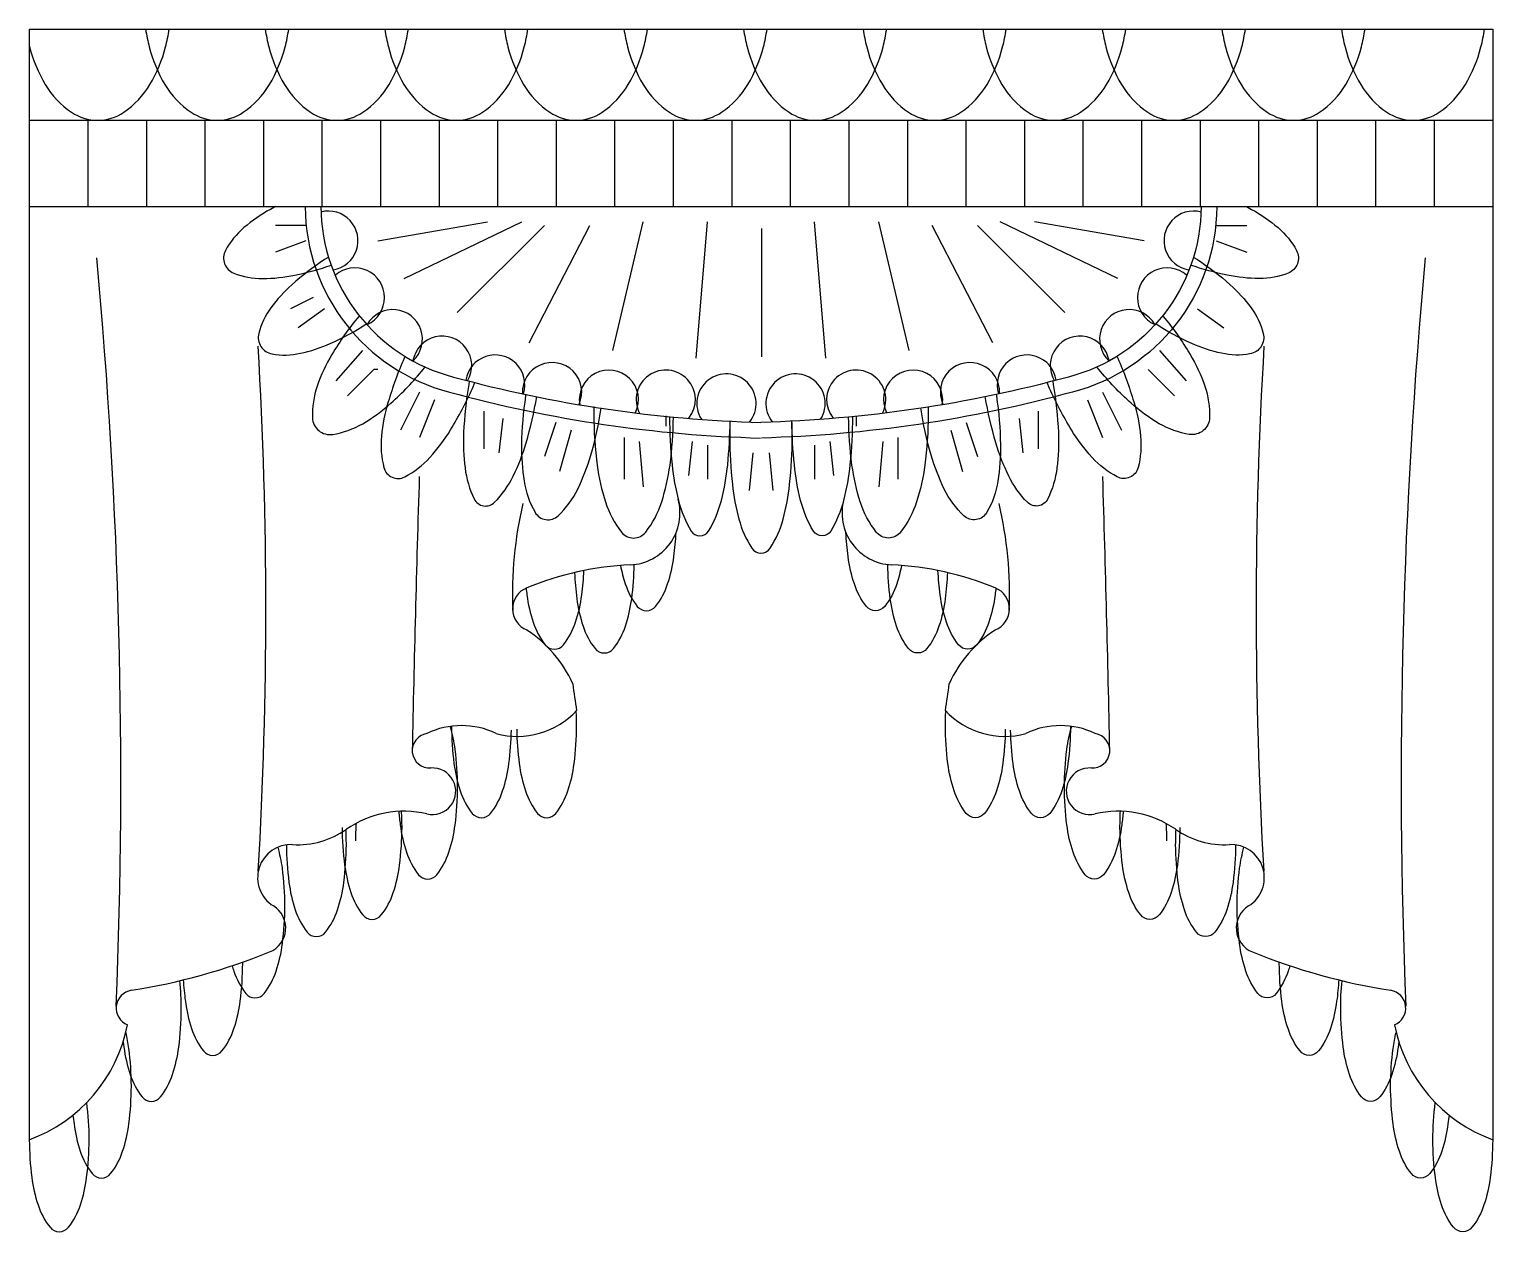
# Model space of a CAD drawing. Header units: metres. Extents: x 359 to 918, y 854 to 1314.
import ezdxf

# ---------------------------------------------------------------- set-up
doc = ezdxf.new("R2010")
doc.units = ezdxf.units.M
for name, color, linetype in [('3', 3, 'Continuous'), ('4', 4, 'Continuous'), ('6', 7, 'Continuous')]:
    doc.layers.add(name, color=color, linetype=linetype)

# ---------------------------------------------------------------- blocks, each defined once
blk = doc.blocks.new('L1')
blk.add_line((0, 0), (0, -3.3))

msp = doc.modelspace()

# ---------------------------------------------------------------- linework, layer by layer
at = {"layer": '3'}
for p, q in [((464.57, 1238.53), (452.98, 1238.53)), ((492.08, 1232.75), (534.08, 1239.98)), ((502.22, 1218.28), (547.11, 1239.98)), ((522.49, 1205.26), (555.8, 1238.53)), ((550.01, 1193.69), (573.18, 1238.53)), ((581.87, 1190.8), (593.45, 1239.98)), ((613.73, 1187.91), (618.07, 1239.98)), ((638.65, 1237.47), (638.65, 1188.44)), ((663.3, 1187.91), (658.95, 1239.98)), ((695.16, 1190.8), (683.57, 1239.98)), ((727.02, 1193.69), (703.85, 1238.53)), ((754.53, 1205.26), (721.23, 1238.53)), ((774.81, 1218.28), (729.92, 1239.98)), ((784.95, 1232.75), (742.95, 1239.98)), ((812.46, 1238.53), (824.05, 1238.53)), ((464.57, 1232.75), (452.98, 1228.41)), ((812.46, 1232.75), (824.05, 1228.41)), ((467.46, 1211.05), (458.77, 1206.71)), ((471.81, 1206.71), (461.67, 1199.48)), ((805.22, 1206.71), (815.36, 1199.48)), ((486.29, 1190.8), (476.15, 1179.23)), ((790.74, 1190.8), (800.88, 1179.23)), ((490.63, 1183.57), (480.5, 1173.44)), ((786.39, 1183.57), (796.53, 1173.44)), ((508.01, 1174.89), (500.77, 1160.42)), ((769.02, 1174.89), (776.26, 1160.42)), ((513.8, 1172), (508.01, 1157.53)), ((763.22, 1172), (769.02, 1157.53)), ((532.63, 1167.66), (532.63, 1153.19)), ((539.87, 1164.76), (538.42, 1151.74)), ((560.14, 1163.32), (555.8, 1150.3)), ((716.88, 1163.32), (721.23, 1150.3)), ((737.16, 1164.76), (738.6, 1151.74)), ((744.4, 1167.66), (744.4, 1153.19)), ((565.94, 1160.42), (561.59, 1144.51)), ((586.21, 1157.53), (586.21, 1141.62)), ((690.81, 1157.53), (690.81, 1141.62)), ((711.09, 1160.42), (715.43, 1144.51)), ((592, 1156.08), (593.45, 1138.73)), ((612.28, 1156.08), (610.83, 1143.07)), ((618.07, 1154.64), (618.07, 1141.62)), ((635.45, 1151.74), (634, 1137.28)), ((641.58, 1151.74), (643.02, 1137.28)), ((658.95, 1154.64), (658.95, 1141.62)), ((664.75, 1156.08), (666.2, 1143.07)), ((685.02, 1156.08), (683.57, 1138.73))]:
    msp.add_line(p, q, dxfattribs=at)
for centre, radius, start, end in [((-1775.75, 1026.93), 2169.7, 357.71, 5.27), ((3052.78, 1026.93), 2169.7, 174.73, 182.29), ((-1262.17, 1091.52), 1711.53, 356.66, 3.38), ((2539.2, 1091.52), 1711.53, 176.62, 183.34), ((9092.62, 871.36), 8588.94, 178.19, 178.89), ((-7815.59, 871.36), 8588.94, 1.11, 1.81), ((696.64, 1097.45), 153.11, 166.83, 182.22), ((580.38, 1097.45), 153.11, 357.78, 13.17)]:
    msp.add_arc(centre, radius, start, end, dxfattribs=at)
at = {"layer": '4'}
for p, q in [((358.98, 1313.55), (918.05, 1313.55)), ((358.98, 1313.55), (358.98, 889.21)), ((918.05, 1313.55), (918.05, 889.21))]:
    msp.add_line(p, q, dxfattribs=at)
msp.add_lwpolyline([(483.82, 1010.13, 0.02), (483.61, 1003.44, 0.03)], format="xyb", dxfattribs=at)
for centre, radius, start, end in [((689.33, 1128.73), 19.86, 164.77, 267.37), ((594.02, 990.94), 118.08, 92.63, 112.4), ((683.01, 990.94), 118.08, 67.6, 87.37), ((724.68, 1092.05), 8.71, 292.4, 67.6), ((545.47, 1074.13), 30.79, 254.6, 317.26), ((731.56, 1074.13), 30.79, 222.74, 285.4), ((524.09, 1017.26), 30.22, 64.11, 115.89), ((752.93, 1017.26), 30.22, 64.11, 115.89), ((511.91, 1037.89), 6.64, 98.77, 273.92), ((765.12, 1037.89), 6.64, 266.08, 81.23), ((512.97, 1022.37), 8.92, 256.54, 93.92), ((502.01, 976.56), 38.18, 76.54, 125.01), ((775.02, 976.56), 38.18, 54.99, 103.46), ((461.37, 1034.58), 32.66, 266.85, 305.01), ((815.65, 1034.58), 32.66, 234.99, 273.15), ((458.88, 989.33), 12.66, 86.85, 238.4), ((447.07, 970.13), 9.88, 292.06, 58.4), ((360.62, 1183.49), 240.1, 278.96, 292.06), ((916.41, 1183.49), 240.1, 247.94, 261.04), ((877.96, 939.53), 6.87, 291.65, 81.04), ((338.8, 944.46), 58.82, 290.06, 348.91), ((938.22, 944.46), 58.82, 191.09, 249.94)]:
    msp.add_arc(centre, radius, start, end, dxfattribs=at)
at = {"layer": '6'}
for p, q in [((358.98, 1278.77), (918.05, 1278.77)), ((358.98, 1245.77), (918.05, 1245.77)), ((492.08, 1183.57), (490.63, 1183.57))]:
    msp.add_line(p, q, dxfattribs=at)
for points in [[(385.08, 1278.77, 0.15), (395.06, 1281.86, 0.11), (405.08, 1292.46, 0.07), (411.05, 1306.79, 0.02), (412.43, 1313.55, 0.02)], [(403.42, 1313.55, 0.02), (404.79, 1306.79, 0.07), (410.77, 1292.46, 0.11), (420.79, 1281.86, 0.15), (430.76, 1278.77, 0.15)], [(430.76, 1278.77, 0.15), (440.74, 1281.86, 0.11), (450.76, 1292.46, 0.07), (456.73, 1306.79, 0.02), (458.11, 1313.55, 0.02)], [(449.1, 1313.55, 0.02), (450.48, 1306.79, 0.07), (456.45, 1292.46, 0.11), (466.47, 1281.86, 0.15), (476.45, 1278.77, 0.15)], [(476.45, 1278.77, 0.15), (486.42, 1281.86, 0.11), (496.44, 1292.46, 0.07), (502.42, 1306.79, 0.02), (503.79, 1313.55, 0.02)], [(494.78, 1313.55, 0.02), (496.16, 1306.79, 0.07), (502.13, 1292.46, 0.11), (512.16, 1281.86, 0.15), (522.13, 1278.77, 0.15)], [(522.13, 1278.77, 0.15), (532.1, 1281.86, 0.11), (542.13, 1292.46, 0.07), (548.1, 1306.79, 0.02), (549.48, 1313.55, 0.02)], [(540.47, 1313.55, 0.02), (541.84, 1306.79, 0.07), (547.82, 1292.46, 0.11), (557.84, 1281.86, 0.15), (567.81, 1278.77, 0.15)], [(567.81, 1278.77, 0.15), (577.79, 1281.86, 0.11), (587.81, 1292.46, 0.07), (593.78, 1306.79, 0.02), (595.16, 1313.55, 0.02)], [(586.15, 1313.55, 0.02), (587.53, 1306.79, 0.07), (593.5, 1292.46, 0.11), (603.52, 1281.86, 0.15), (613.5, 1278.77, 0.15)], [(613.5, 1278.77, 0.15), (623.47, 1281.86, 0.11), (633.49, 1292.46, 0.07), (639.47, 1306.79, 0.02), (640.84, 1313.55, 0.02)], [(631.83, 1313.55, 0.02), (633.21, 1306.79, 0.07), (639.18, 1292.46, 0.11), (649.21, 1281.86, 0.15), (659.18, 1278.77, 0.15)], [(659.18, 1278.77, 0.15), (669.15, 1281.86, 0.11), (679.18, 1292.46, 0.07), (685.15, 1306.79, 0.02), (686.53, 1313.55, 0.02)], [(677.52, 1313.55, 0.02), (678.89, 1306.79, 0.07), (684.87, 1292.46, 0.11), (694.89, 1281.86, 0.15), (704.86, 1278.77, 0.15)], [(704.86, 1278.77, 0.15), (714.84, 1281.86, 0.11), (724.86, 1292.46, 0.07), (730.83, 1306.79, 0.02), (732.21, 1313.55, 0.02)], [(723.2, 1313.55, 0.02), (724.57, 1306.79, 0.07), (730.55, 1292.46, 0.11), (740.57, 1281.86, 0.15), (750.55, 1278.77, 0.15)], [(750.55, 1278.77, 0.15), (760.52, 1281.86, 0.11), (770.54, 1292.46, 0.07), (776.52, 1306.79, 0.02), (777.89, 1313.55, 0.02)], [(768.88, 1313.55, 0.02), (770.26, 1306.79, 0.07), (776.23, 1292.46, 0.11), (786.25, 1281.86, 0.15), (796.23, 1278.77, 0.15)], [(796.23, 1278.77, 0.15), (806.2, 1281.86, 0.11), (816.23, 1292.46, 0.07), (822.2, 1306.79, 0.02), (823.57, 1313.55, 0.02)], [(814.57, 1313.55, 0.02), (815.94, 1306.79, 0.07), (821.91, 1292.46, 0.11), (831.94, 1281.86, 0.15), (841.91, 1278.77, 0.15)], [(841.91, 1278.77, 0.15), (851.89, 1281.86, 0.11), (861.91, 1292.46, 0.07), (867.88, 1306.79, 0.02), (869.26, 1313.55, 0.02)], [(860.25, 1313.55, 0.02), (861.62, 1306.79, 0.07), (867.6, 1292.46, 0.11), (877.62, 1281.86, 0.15), (887.59, 1278.77, 0.15)], [(887.59, 1278.77, 0.15), (897.57, 1281.86, 0.11), (907.59, 1292.46, 0.07), (913.56, 1306.79, 0.02), (914.94, 1313.55, 0.02)], [(358.98, 1307.34), (359.11, 1306.79, 0.07), (365.08, 1292.46, 0.11), (375.11, 1281.86, 0.15), (385.08, 1278.77, 0.15)], [(453.01, 1245.77), (451.1, 1244.74, 0.05), (440.97, 1237.74, 0.09), (433.92, 1229.02, 0.21), (433.56, 1223.97, 0.21), (437.11, 1220.36, 0.09), (448.14, 1218.31, 0.05), (460.39, 1219.57, 0.03), (474.43, 1223.45, 0.04)], [(464.39, 1245.69, 0.34), (519.5, 1174.91, 0.06), (638.32, 1157.36, 0.06)], [(470.36, 1245.77, 0.34), (521.04, 1180.67, 0.06), (638.51, 1163.32)], [(806.67, 1245.77, -0.34), (755.98, 1180.67, -0.06), (638.51, 1163.32)], [(812.63, 1245.69, -0.34), (757.52, 1174.91, -0.06), (638.71, 1157.36, -0.06)], [(824.01, 1245.77), (825.92, 1244.74, -0.05), (836.06, 1237.74, -0.09), (843.11, 1229.02, -0.21), (843.46, 1223.97, -0.21), (839.91, 1220.36, -0.09), (828.89, 1218.31, -0.05), (816.64, 1219.57, -0.03), (802.6, 1223.45, -0.04)], [(471.81, 1225.52, 0.04), (459.29, 1215.94, 0.05), (451.3, 1207.12, 0.1), (446.65, 1197.32, 0.21), (447.47, 1192.29, 0.21), (451.72, 1189.5, 0.1), (462.56, 1189.73, 0.05), (473.88, 1193.41, 0.04), (487.74, 1200.93), (487.87, 1201.01, 0.05)], [(473.4, 1226.52), (471.81, 1225.52, 0.04)], [(805.22, 1225.52, -0.04), (817.74, 1215.94, -0.05), (825.73, 1207.12, -0.1), (830.37, 1197.32, -0.21), (829.56, 1192.29, -0.21), (825.31, 1189.5, -0.1), (814.47, 1189.73, -0.05), (803.15, 1193.41, -0.04), (789.29, 1200.93), (789.16, 1201.01, -0.05)], [(803.63, 1226.52), (805.22, 1225.52, -0.04)], [(484.84, 1203.82, 0.04), (474.61, 1189.27, 0.05), (468.95, 1177.16, 0.09), (467.14, 1165.12, 0.21), (469.58, 1160.18, 0.21), (474.9, 1158.73, 0.09), (486.36, 1162.84, 0.05), (497.16, 1170.72, 0.04), (509.46, 1183.57), (510.26, 1184.55, 0.05)], [(485.16, 1204.21), (484.84, 1203.82, 0.04)], [(792.19, 1203.82, -0.04), (802.42, 1189.27, -0.05), (808.07, 1177.16, -0.09), (809.89, 1165.12, -0.21), (807.44, 1160.18, -0.21), (802.13, 1158.73, -0.09), (790.66, 1162.84, -0.05), (779.87, 1170.72, -0.04), (767.57, 1183.57), (766.77, 1184.55, -0.05)], [(791.86, 1204.21), (792.19, 1203.82, -0.04)], [(502.22, 1187.91, 0.03), (496.08, 1171.12, 0.05), (493.55, 1158.09, 0.09), (494.46, 1146.05, 0.23), (497.59, 1142.35, 0.23), (502.45, 1142.51, 0.09), (511.98, 1149.9, 0.05), (519.95, 1160.52, 0.03), (528.29, 1176.34), (529.25, 1178.55, 0.05)], [(502.57, 1188.68), (502.22, 1187.91, 0.03)], [(774.81, 1187.91, -0.03), (780.94, 1171.12, -0.05), (783.48, 1158.09, -0.09), (782.57, 1146.05, -0.23), (779.43, 1142.35, -0.23), (774.58, 1142.51, -0.09), (765.04, 1149.9, -0.05), (757.08, 1160.52, -0.03), (748.74, 1176.34), (747.78, 1178.55, -0.05)], [(774.46, 1188.68), (774.81, 1187.91, -0.03)], [(526.84, 1177.78, 0.03), (524.92, 1159.46, 0.04), (525.45, 1145.9, 0.08), (528.95, 1134.09, 0.24), (532.52, 1131.43, 0.24), (536.75, 1132.79, 0.08), (543.89, 1142.84, 0.04), (548.78, 1155.48, 0.03), (552.87, 1173.23, 0.03)], [(527.06, 1179.1), (526.84, 1177.78, 0.03)], [(548.66, 1174.1), (548.56, 1173.44, 0.03)], [(750.19, 1177.78, -0.03), (752.11, 1159.46, -0.04), (751.57, 1145.9, -0.08), (748.07, 1134.09, -0.24), (744.51, 1131.43, -0.24), (740.28, 1132.79, -0.08), (733.14, 1142.84, -0.04), (728.25, 1155.48, -0.03), (724.16, 1173.23, -0.03)], [(728.37, 1174.1), (728.47, 1173.44, -0.03)], [(749.96, 1179.1), (750.19, 1177.78, -0.03)], [(548.56, 1173.44, 0.03), (547.01, 1154.77, 0.04), (548.02, 1140.91, 0.09), (552.19, 1128.99, 0.23), (556.28, 1126.16, 0.23), (561.03, 1127.67, 0.09), (568.5, 1137.84, 0.04), (573.53, 1150.79, 0.03), (577.49, 1168.9, 0.03)], [(574.66, 1169.34, 0.01), (574.63, 1166.21, 0.03)], [(728.47, 1173.44, -0.03), (730.01, 1154.77, -0.04), (729, 1140.91, -0.09), (724.84, 1128.99, -0.23), (720.74, 1126.16, -0.23), (716, 1127.67, -0.09), (708.52, 1137.84, -0.04), (703.5, 1150.79, -0.03), (699.53, 1168.9, -0.03)], [(702.37, 1169.34, -0.01), (702.4, 1166.21, -0.03)], [(574.63, 1166.21, 0.03), (575.91, 1146.92, 0.04), (579.08, 1132.93, 0.09), (585.19, 1121.41, 0.23), (589.83, 1119.14, 0.23), (594.48, 1121.41, 0.09), (600.58, 1132.93, 0.04), (603.75, 1146.92, 0.03), (605.04, 1165.48, 0.03)], [(602.18, 1165.77), (602.14, 1161.87, 0.02)], [(603.59, 1165.62, 0.03), (604.58, 1147.16, 0.04), (606.98, 1133.48, 0.07), (611.84, 1121.8, 0.26), (615.18, 1119.92, 0.26), (618.51, 1121.8, 0.07), (623.37, 1133.48, 0.04), (625.78, 1147.16, 0.02), (626.75, 1163.83, 0.03)], [(626.68, 1163.83, 0.01), (626.57, 1157.87, 0.03)], [(626.57, 1157.87, 0.03), (627.59, 1139.57, 0.04), (630.07, 1126.4, 0.08), (635.02, 1115.26, 0.25), (638.51, 1113.36, 0.25), (642, 1115.26, 0.08), (646.96, 1126.4, 0.04), (649.44, 1139.57, 0.03), (650.45, 1157.87, 0.01), (650.35, 1163.83, 0.04)], [(673.44, 1165.62, -0.03), (672.45, 1147.16, -0.04), (670.04, 1133.48, -0.07), (665.18, 1121.8, -0.26), (661.85, 1119.92, -0.26), (658.52, 1121.8, -0.07), (653.66, 1133.48, -0.04), (651.25, 1147.16, -0.02), (650.28, 1163.83, -0.03)], [(702.4, 1166.21, -0.03), (701.11, 1146.92, -0.04), (697.95, 1132.93, -0.09), (691.84, 1121.41, -0.23), (687.19, 1119.14, -0.23), (682.55, 1121.41, -0.09), (676.44, 1132.93, -0.04), (673.27, 1146.92, -0.03), (671.99, 1165.48, -0.03)], [(674.85, 1165.77), (674.88, 1161.87, -0.02)], [(584.84, 1108.66, 0.03), (586.67, 1101.61, 0.09), (591.26, 1093.02, 0.23), (594.76, 1091.32, 0.23), (598.27, 1093.02, 0.09), (602.85, 1101.61, 0.05), (605.24, 1112.06, 0.02), (606.08, 1121.19, 0.03)], [(692.18, 1108.66, -0.03), (690.36, 1101.61, -0.09), (685.77, 1093.02, -0.23), (682.26, 1091.32, -0.23), (678.76, 1093.02, -0.09), (674.17, 1101.61, -0.05), (671.79, 1112.06, -0.02), (670.95, 1121.19, -0.03)], [(567.28, 1105.95, 0.02), (568.16, 1095.95, 0.05), (570.54, 1085.5, 0.09), (575.13, 1076.91, 0.23), (578.63, 1075.21, 0.23), (582.14, 1076.91, 0.09), (586.72, 1085.5, 0.05), (589.11, 1095.95, 0.03), (590.07, 1109.01, 0.03)], [(709.75, 1105.95, -0.02), (708.87, 1095.95, -0.05), (706.49, 1085.5, -0.09), (701.9, 1076.91, -0.23), (698.39, 1075.21, -0.23), (694.89, 1076.91, -0.09), (690.3, 1085.5, -0.05), (687.92, 1095.95, -0.03), (686.96, 1109.01, -0.03)], [(548.78, 1100, 0.01), (549.09, 1097.41, 0.05), (551.48, 1086.96, 0.09), (556.07, 1078.37, 0.23), (559.57, 1076.67, 0.23), (563.08, 1078.37, 0.09), (567.66, 1086.96, 0.05), (570.05, 1097.41, 0.02), (570.89, 1106.73, 0.03)], [(728.25, 1100, -0.01), (727.93, 1097.41, -0.05), (725.55, 1086.96, -0.09), (720.96, 1078.37, -0.23), (717.46, 1076.67, -0.23), (713.95, 1078.37, -0.09), (709.36, 1086.96, -0.05), (706.98, 1097.41, -0.02), (706.13, 1106.73, -0.03)], [(545.2, 1046.15, 0.03), (546.16, 1032.97, 0.05), (548.55, 1022.52, 0.09), (553.13, 1013.93, 0.23), (556.64, 1012.23, 0.23), (560.14, 1013.93, 0.09), (564.73, 1022.52, 0.05), (567.12, 1032.97, 0.03), (568.08, 1047.38, 0.01), (567.93, 1053.18, 0.05)], [(731.83, 1046.15, -0.03), (730.87, 1032.97, -0.05), (728.48, 1022.52, -0.09), (723.89, 1013.93, -0.23), (720.39, 1012.23, -0.23), (716.88, 1013.93, -0.09), (712.3, 1022.52, -0.05), (709.91, 1032.97, -0.03), (708.94, 1047.38, -0.01), (709.1, 1053.18, -0.05)], [(500.14, 1014.7, 0.01), (500.71, 1009.54, 0.05), (503.09, 999.09, 0.09), (507.68, 990.5, 0.23), (511.18, 988.8, 0.23), (514.69, 990.5, 0.09), (519.28, 999.09, 0.05), (521.66, 1009.54, 0.03), (522.63, 1023.95, 0.03), (521.66, 1038.35, 0.04), (519.78, 1047.17, 0.09)], [(520.27, 1047.24, 0.03), (521.23, 1032.97, 0.05), (523.62, 1022.52, 0.09), (528.21, 1013.93, 0.23), (531.71, 1012.23, 0.23), (535.22, 1013.93, 0.09), (539.8, 1022.52, 0.05), (542.19, 1032.97, 0.03), (543.14, 1045.67, 0.03)], [(756.76, 1047.24, -0.03), (755.79, 1032.97, -0.05), (753.41, 1022.52, -0.09), (748.82, 1013.93, -0.23), (745.31, 1012.23, -0.23), (741.81, 1013.93, -0.09), (737.22, 1022.52, -0.05), (734.84, 1032.97, -0.03), (733.88, 1045.67, -0.03)], [(776.89, 1014.7, -0.01), (776.32, 1009.54, -0.05), (773.93, 999.09, -0.09), (769.35, 990.5, -0.23), (765.84, 988.8, -0.23), (762.34, 990.5, -0.09), (757.75, 999.09, -0.05), (755.37, 1009.54, -0.03), (754.4, 1023.95, -0.03), (755.37, 1038.35, -0.04), (757.25, 1047.17, -0.09)], [(478.49, 1008.55, 0.03), (479.46, 994.15, 0.05), (481.85, 983.7, 0.09), (486.43, 975.11, 0.23), (489.94, 973.4, 0.23), (493.44, 975.11, 0.09), (498.03, 983.7, 0.05), (500.42, 994.15, 0.03), (501.38, 1008.55, 0.01), (501.2, 1014.73, 0.05)], [(798.53, 1008.55, -0.03), (797.57, 994.15, -0.05), (795.18, 983.7, -0.09), (790.59, 975.11, -0.23), (787.09, 973.4, -0.23), (783.58, 975.11, -0.09), (779, 983.7, -0.05), (776.61, 994.15, -0.03), (775.64, 1008.55, -0.01), (775.82, 1014.73, -0.05)], [(457.22, 1001.98, 0.03), (458.18, 987.57, 0.05), (460.57, 977.12, 0.09), (465.16, 968.53, 0.23), (468.66, 966.83, 0.23), (472.17, 968.53, 0.09), (476.75, 977.12, 0.05), (479.14, 987.57, 0.03), (480.11, 1001.98, 0.01), (479.95, 1007.73, 0.05)], [(793.21, 1010.13, -0.02), (793.42, 1003.44, -0.03)], [(819.81, 1001.98, -0.03), (818.84, 987.57, -0.05), (816.46, 977.12, -0.09), (811.87, 968.53, -0.23), (808.36, 966.83, -0.23), (804.86, 968.53, -0.09), (800.27, 977.12, -0.05), (797.89, 987.57, -0.03), (796.92, 1001.98, -0.01), (797.07, 1007.73, -0.05)], [(436.49, 955.7, 0.01), (437.11, 953.69, 0.09), (441.7, 945.1, 0.23), (445.2, 943.39, 0.23), (448.71, 945.1, 0.09), (453.29, 953.69, 0.05), (455.68, 964.14, 0.03), (456.65, 978.54, 0.03), (455.68, 992.95, 0.03), (454.01, 1001.02, 0.09)], [(840.53, 955.7, -0.01), (839.92, 953.69, -0.09), (835.33, 945.1, -0.23), (831.83, 943.39, -0.23), (828.32, 945.1, -0.09), (823.73, 953.69, -0.05), (821.35, 964.14, -0.03), (820.38, 978.54, -0.03), (821.35, 992.95, -0.03), (823.01, 1001.02, -0.09)], [(417.81, 950.31, 0.02), (418.6, 942.17, 0.05), (420.98, 931.72, 0.09), (425.57, 923.13, 0.23), (429.07, 921.43, 0.23), (432.58, 923.13, 0.09), (437.16, 931.72, 0.05), (439.55, 942.17, 0.03), (440.52, 956.58), (440.52, 957.08, 0.05)], [(859.22, 950.31, -0.02), (858.43, 942.17, -0.05), (856.05, 931.72, -0.09), (851.46, 923.13, -0.23), (847.95, 921.43, -0.23), (844.45, 923.13, -0.09), (839.86, 931.72, -0.05), (837.48, 942.17, -0.03), (836.51, 956.58), (836.51, 957.08, -0.05)], [(394.87, 926.68), (395.13, 924.59, 0.05), (397.52, 914.15, 0.09), (402.11, 905.55, 0.23), (405.61, 903.85, 0.23), (409.12, 905.55, 0.09), (413.7, 914.15, 0.05), (416.09, 924.59, 0.03), (417.06, 939, 0.03), (416.49, 949.99, 0.05)], [(882.15, 926.68), (881.89, 924.59, -0.05), (879.51, 914.15, -0.09), (874.92, 905.55, -0.23), (871.41, 903.85, -0.23), (867.91, 905.55, -0.09), (863.32, 914.15, -0.05), (860.94, 924.59, -0.03), (859.97, 939, -0.03), (860.53, 949.99, -0.05)], [(375.68, 898.63, 0.01), (376.07, 895.3, 0.05), (378.46, 884.86, 0.09), (383.05, 876.26, 0.23), (386.55, 874.56, 0.23), (390.05, 876.26, 0.09), (394.64, 884.86, 0.05), (397.03, 895.3, 0.03), (397.99, 909.71, 0.03), (397.03, 924.12, 0.03), (395.88, 930.22, 0.09)], [(901.35, 898.63, -0.01), (900.95, 895.3, -0.05), (898.57, 884.86, -0.09), (893.98, 876.26, -0.23), (890.48, 874.56, -0.23), (886.97, 876.26, -0.09), (882.38, 884.86, -0.05), (880, 895.3, -0.03), (879.03, 909.71, -0.03), (880, 924.12, -0.03), (881.15, 930.22, -0.09)], [(358.98, 889.21, 0.03), (359.94, 874.8, 0.05), (362.33, 864.35, 0.09), (366.92, 855.76, 0.23), (370.42, 854.06, 0.23), (373.93, 855.76, 0.09), (378.51, 864.35, 0.05), (380.9, 874.8, 0.03), (381.87, 889.21, 0.03), (380.93, 903.4, 0.05)], [(918.05, 889.21, -0.03), (917.08, 874.8, -0.05), (914.7, 864.35, -0.09), (910.11, 855.76, -0.23), (906.61, 854.06, -0.23), (903.1, 855.76, -0.09), (898.51, 864.35, -0.05), (896.13, 874.8, -0.03), (895.16, 889.21, -0.03), (896.1, 903.4, -0.05)]]:
    msp.add_lwpolyline(points, format="xyb", dxfattribs=at)
for centre, radius, start, end in [((473.25, 1232.75), 11.31, 279.53, 104.53), ((803.77, 1232.75), 11.31, 75.47, 260.47), ((483.39, 1211.05), 11.31, 294.53, 131.08), ((793.63, 1211.05), 11.31, 48.92, 245.47), ((497.87, 1195.14), 11.31, 313.18, 150.08), ((779.15, 1195.14), 11.31, 29.92, 226.82), ((516.7, 1185.01), 11.31, 329.44, 170.27), ((760.33, 1185.01), 11.31, 9.73, 210.56), ((536.97, 1177.78), 11.31, 342.03, 171.61), ((558.7, 1174.89), 11.31, 335.81, 182.67), ((718.33, 1174.89), 11.31, 357.33, 204.19), ((740.05, 1177.78), 11.31, 8.39, 197.97), ((580.42, 1172), 11.31, 334.26, 189.07), ((602.14, 1172), 11.31, 321.38, 206.75), ((625.31, 1170.55), 11.31, 321.28, 212.03), ((651.71, 1170.55), 11.31, 327.97, 218.72), ((674.88, 1172), 11.31, 333.25, 218.62), ((696.61, 1172), 11.31, 350.93, 205.74), ((587.7, 1128.73), 19.86, 272.63, 15.23), ((552.34, 1092.05), 8.71, 112.4, 247.6), ((522.19, 1043.16), 48.86, 24.58, 56.69), ((754.84, 1043.16), 48.86, 123.31, 155.42), ((753.27, 1084.95), 187.88, 186.56, 189.72), ((523.76, 1084.95), 187.88, 350.28, 353.44), ((764.05, 1022.37), 8.92, 86.08, 283.46), ((818.14, 989.33), 12.66, 301.6, 93.15), ((829.96, 970.13), 9.88, 121.6, 247.94), ((399.06, 939.53), 6.87, 98.96, 248.35)]:
    msp.add_arc(centre, radius, start, end, dxfattribs=at)

# ---------------------------------------------------------------- block references
at = {"layer": '3', "xscale": 10, "yscale": 10, "zscale": 10}
for p in [(381.34, 1278.77), (403.7, 1278.77), (426.07, 1278.77), (448.43, 1278.77), (470.79, 1278.77), (493.15, 1278.77), (515.52, 1278.77), (537.88, 1278.77), (560.24, 1278.77), (582.61, 1278.77), (604.97, 1278.77), (627.33, 1278.77), (649.69, 1278.77), (672.06, 1278.77), (694.42, 1278.77), (716.78, 1278.77), (739.15, 1278.77), (761.51, 1278.77), (783.87, 1278.77), (806.24, 1278.77), (828.6, 1278.77), (850.96, 1278.77), (873.32, 1278.77), (895.69, 1278.77)]:
    msp.add_blockref('L1', p, dxfattribs=at)

doc.saveas('drawing.dxf')
